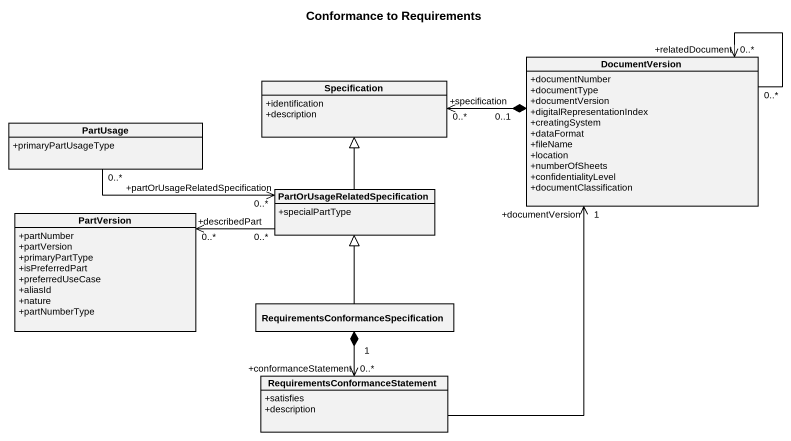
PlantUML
@startuml
title Conformance to Requirements
hide circle
hide empty members
skinparam classAttributeIconSize 0
class Specification {
  +identification
  +description
}
class DocumentVersion {
  +documentNumber
  +documentType
  +documentVersion
  +digitalRepresentationIndex
  +creatingSystem
  +dataFormat
  +fileName
  +location
  +numberOfSheets
  +confidentialityLevel
  +documentClassification
}
class PartUsage {
  +primaryPartUsageType
}
class "PartOrUsageRelatedSpecification" as PartOrUsageRelatedSpecificat {
  +specialPartType
}
class PartVersion {
  +partNumber
  +partVersion
  +primaryPartType
  +isPreferredPart
  +preferredUseCase
  +aliasId
  +nature
  +partNumberType
}
class "RequirementsConformanceSpecification" as RequirementsConformanceSpeci
class "RequirementsConformanceStatement" as RequirementsConformanceState {
  +satisfies
  +description
}
DocumentVersion "0..1" *-left-> "+specification\n0..*" Specification
DocumentVersion "0..*" --> "+relatedDocument\n0..*" DocumentVersion
PartUsage "0..*" -right-> "+partOrUsageRelatedSpecification\n0..*" PartOrUsageRelatedSpecificat
PartOrUsageRelatedSpecificat -up-|> Specification
PartOrUsageRelatedSpecificat "0..*" -left-> "+describedPart\n0..*" PartVersion
RequirementsConformanceSpeci -up-|> PartOrUsageRelatedSpecificat
RequirementsConformanceSpeci "1" *--> "0..*\n+conformanceStatement" RequirementsConformanceState
RequirementsConformanceState -up-> "1\n+documentVersion" DocumentVersion
@enduml
